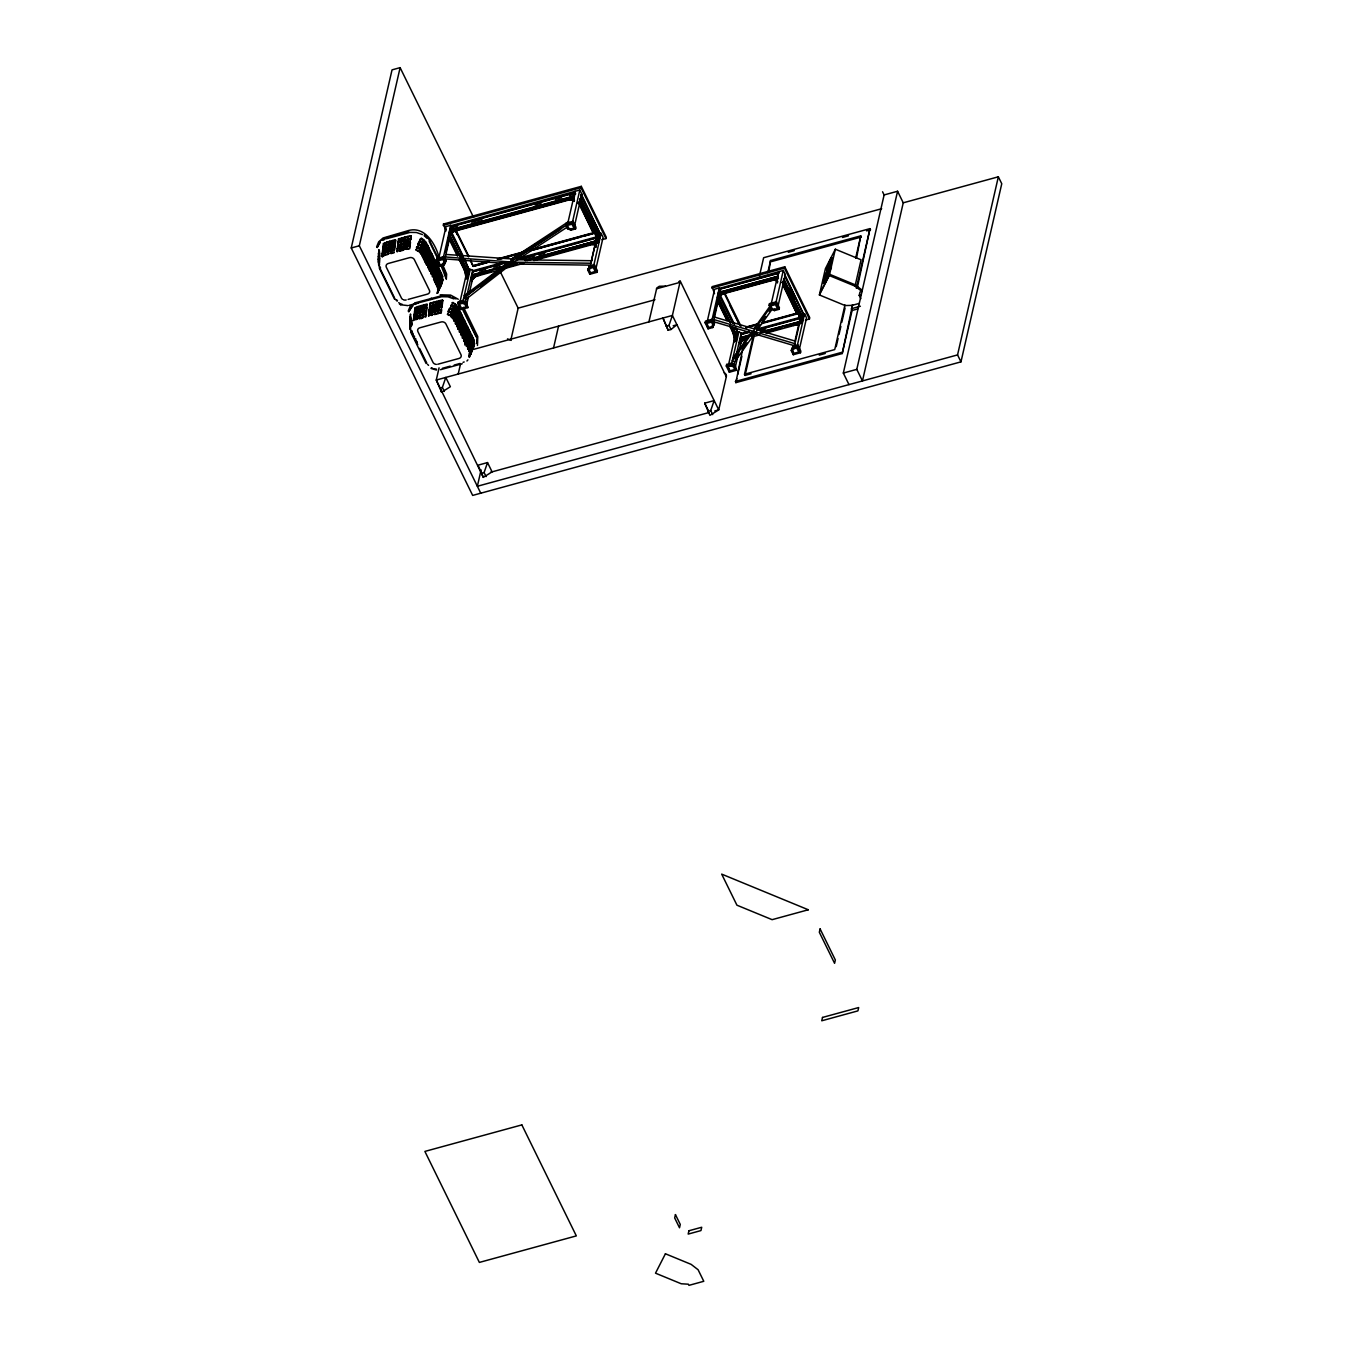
<?xml version="1.0" encoding="UTF-8"?>
<svg xmlns="http://www.w3.org/2000/svg" width="1353" height="1353" viewBox="0 0 1353 1353"><rect width="100%" height="100%" fill="white"/><g stroke="black" fill="none" stroke-linecap="round" stroke-linejoin="round"><path stroke-width="1.5" d="M378.502 258.034L378.739 265.408L378.552 261.704M378.485 259.827L378.603 256.157L378.925 260.199M378.519 257.222L378.654 253.299M378.552 254.635L378.586 252.977M410.044 324.145L410.483 319.122L410.399 327.122M410.077 321.54L410.534 313.981L410.23 320.864M410.128 318.953L410.145 317.295M379.33 254.415L379.466 250.914M410.737 324.449L410.889 319.037M378.569 255.429L378.62 259.286M410.06 322.352L410.297 329.726L410.128 326.022M410.145 319.748L410.179 323.604M378.823 262.803L378.62 258.964L378.485 260.131M379.009 257.577L378.637 252.825M379.297 255.243L379.246 256.596L379.618 255.007M410.568 321.896L410.213 317.143M410.822 320.898L410.855 319.545M378.958 263.564L379.229 266.744L394.518 297.88M379.06 260.96L379.381 265.239L379.161 258.355L379.5 259.167M410.534 327.883L410.788 331.062L417.806 344.744M410.534 327.578L410.635 325.278M411.701 332.923L411.802 330.622M413.037 335.629L413.122 333.328M414.373 338.351L414.458 336.034M415.692 341.057L415.794 338.757M417.028 343.763L417.113 341.463M411.16 324.314L410.872 319.24M411.413 322.471L411.65 325.65M465.973 277.111L465.686 279.006L467.529 278.498L467.343 272.951L466.328 269.89L464.468 270.397L465.973 277.111L468.02 276.418M596.927 241.291L596.639 243.202L598.483 242.694L598.28 237.13L597.265 234.069L595.421 234.576L596.927 241.291L598.973 240.597M734.578 339.738L734.29 341.632L736.15 341.125L735.947 335.578L734.933 332.517L733.072 333.024L734.578 339.738L736.624 339.045M800.384 321.726L800.113 323.638L801.957 323.13L801.754 317.583L800.739 314.522L798.896 315.029L800.384 321.726L802.43 321.033M378.451 262.414L379.128 257.374M379.212 257.933L379.314 256.292M379.398 253.434L379.314 264.427M379.144 262.228L379.449 260.841M410.044 324.449L410.247 320.543M410.01 326.733L411.092 322.234M410.889 320.61L410.889 323.57M410.703 325.041L410.805 323.468M438.423 289.83L439.099 284.79M438.71 288.493L439.607 282.067M440.909 284.215L437.679 293.111L439.471 287.766L439.099 289.914M440.097 284.705L439.59 287.107M441.078 283.183L442.363 279.208L440.3 287.31L441.924 281.914L440.79 284.502L441.23 282.862M445.814 278.211L445.357 272.951L442.076 266.034M472.163 347.484L471.842 346.199L469.998 354.148L471.165 346.385L470.489 351.425M470.979 352.947L471.03 352.084L469.237 357.429L470.81 353.928M472.18 350.292L473.922 343.527L472.332 348.837L473.499 346.216L473.381 347.636M595.963 245.4C585.748 242.931 596.774 240.327 596.047 247.447M382.189 256.833L382.527 253.958L384.928 252.605L384.556 255.446L382.307 256.715M410.551 238.906L410.196 241.747L407.405 242.288L407.777 239.447L410.906 239.126L411.261 236.285L408.471 236.826L408.099 239.65L410.06 239.21M414.069 318.547L416.487 316.923L416.115 319.765M441.721 306.438L441.366 309.279C437.087 311.613 438.304 305.017 442.059 306.657L442.414 303.816C439.471 302.565 437.628 308.535 441.129 306.742M470.895 279.885C471.182 277.314 476.527 272.359 477.778 275.877C474.328 275.369 471.723 282.98 470.895 279.885L472.028 274.862L506.699 265.391M777.806 307.097L785.281 274.473L783.286 270.431L719.542 288.358L717.428 297.559C718.274 300.654 720.878 293.043 724.329 293.55M739.499 342.512C739.787 339.924 745.131 334.986 746.382 338.504C742.949 337.996 740.345 345.607 739.499 342.512L740.649 337.489L752.488 334.242M385.064 255.26L385.436 252.436L388.108 251.658M388.277 254.347L388.632 251.523L391.338 250.779L390.966 253.603M397.19 251.895L397.562 249.07L400.251 248.343L399.896 251.168M403.634 250.136L404.006 247.311L406.695 246.584L406.34 249.409M419.312 318.801L419.667 315.976L416.995 316.754L417.265 319.359M423.049 317.769L423.421 314.945L426.11 314.217L425.755 317.042M428.766 316.213L429.121 313.389L431.827 312.661L431.455 315.486M431.979 315.334L432.351 312.509L435.04 311.782L434.668 314.606M438.423 313.575L438.795 310.75L441.602 310.243L441.23 313.067L440.165 313.169M826.971 269.721L832.163 257.983L831.757 260.351M831.435 260.436C830.945 257.222 825.431 272.579 828.932 266.896M464.857 345.032L465.753 340.246L464.265 341.768M848.991 384.607L843.325 373.056L884.118 194.933L897.58 191.247L856.787 369.369L862.453 380.92L903.246 202.815L998.345 176.803L1001.761 183.737L960.968 361.86L472.671 495.418L351.239 247.971L392.032 69.866L400.116 67.65L473.533 217.258M480.755 493.202L359.323 245.772L400.116 67.65M445.915 231.059L443.446 224.057L581.3 186.342L606.262 237.215L605.958 238.585L601.899 239.684M436.444 260.064L436.816 258.491L443.953 256.546L445.966 260.622L444.207 264.9L439.454 266.203L436.444 260.064L443.598 258.102L443.953 256.546M438.541 259.201L446.016 226.594L450.718 225.308L451.716 227.321M439.454 266.203L439.826 264.63M443.26 257.916L450.718 225.308M574.129 200.887L569.799 199.737L569.021 198.147L572.742 198.502L573.215 200.92L574.365 195.897L449.974 229.925L448.824 234.932C449.67 238.027 452.274 230.416 455.724 230.94M575.313 191.72L574.501 196.185L450.126 230.213L450.938 225.731L579.828 189.995L581.807 194.037L574.332 226.644M448.469 238.213L448.722 237.096M450.617 231.211L451.378 227.879L457.5 226.205M443.192 263.987L444.173 262.093L442.888 259.488L438.186 260.774L440.165 264.816L443.192 263.987L443.547 262.431M445.881 252.284L450.092 234.441M444.528 260.52L450.6 234.035M444.207 264.9L445.966 260.622M461.779 228.048L455.572 230.534L573.926 198.164M446.304 279.394L446.659 274.084L442.905 265.273M439.065 367.847L436.275 380.041L441.585 392.218L450.363 386.721L445.797 377.436L442.38 387.415L444.359 391.457M457.669 303.393L458.041 301.837L462.844 300.518L466.278 301.939L467.935 307.621L460.713 309.6L457.669 303.393L462.472 302.091L465.922 303.495L467.935 307.621M459.817 302.565L465.889 276.063M465.686 279.006L466.159 276.925M450.312 236.048L468.679 273.492L469.119 270.228L450.735 232.801M467.529 278.498L468.679 273.492M469.119 270.228L465.043 259.945M462.472 302.091L462.844 300.518M462.844 301.736L470.32 269.129L472.992 270.685L472.18 275.149L504.804 266.237M489.211 261.992L473.161 266.372L470.59 259.877M465.246 302.717L466.633 296.662M467.089 294.616L472.704 270.11M465.922 303.495L466.278 301.939M471.673 281.475L472.671 276.164M466.514 305.321L468.392 297.17M469.322 293.094L473.06 276.79M458.21 374.037L460.494 364.109M477.372 342.529L477.135 343.577L476.916 337.269M566.958 227.304L513.666 262.211L466.058 299.165L463.656 298.184L509.827 263.26L511.688 258.947L568.581 221.571M481.093 469.88L477.355 486.268L957.552 354.909L998.345 176.803M511.113 338.859L518.148 308.146L500.492 272.173M565.672 224.801L566.028 223.228L573.012 221.317L575.955 227.321L575.6 228.877L570.949 230.145L567.617 228.775L565.672 224.801L572.657 222.89L573.012 221.317M567.634 223.888L575.11 191.28M567.617 228.775L567.972 227.203M572.353 222.602L579.828 189.995M570.949 230.145L571.321 228.589M605.958 238.585L580.995 187.712L581.3 186.342M579.202 203.373L579.473 202.257L577.613 202.764M579.676 201.293L580.336 198.35L599.633 237.671L580.336 198.35M581.807 194.037L581.114 195.018L600.411 234.323L599.294 237.756M553.546 347.958L558.552 326.124M529.327 251.015L593.51 233.46L579.811 204.32M587.811 270.16L589.553 265.864L594.356 264.562L597.383 270.735L597.028 272.308L589.823 274.27L587.811 270.16L589.553 265.864M591.007 262.634L597.096 236.082L590.432 265.137L512.381 264.021L444.376 258.863L445.34 256.969L513.666 262.211L591.413 263.243M595.269 245.857L595.76 243.777M525.049 260.368L596.419 240.851L526.977 260.622M597.383 270.735L590.551 272.866L589.265 270.262L590.601 266.795M596.639 243.202L597.113 241.105M589.823 274.27L590.179 272.714M598.483 242.694L599.633 237.671M600.411 234.323L581.3 194.172M593.629 265.966L601.104 233.359L598.736 234.001M597.028 272.308L593.984 266.118L594.356 264.562M596.081 267.979L603.083 237.401L601.104 233.359M648.899 321.896L656.797 287.969L659.317 286.278L665.524 286.126M714.519 293.686L712.05 286.667L784.774 266.795L809.737 317.667L809.432 319.02L805.39 320.12M705.065 322.69L705.42 321.118L712.557 319.156L714.57 323.249L712.828 327.527L708.076 328.83L705.065 322.69L712.202 320.729L712.557 319.156M707.145 321.828L714.621 289.221L719.322 287.918L720.608 290.523L713.132 323.147M708.076 328.83L706.165 322.657M711.864 320.543L719.322 287.918M717.817 297.643L718.003 296.797L730.857 323.012M714.012 316.94L718.697 296.527M718.223 299.148L719.17 294.971M712.828 327.527L713.183 325.955M726.29 366.02L726.646 364.447L731.449 363.145L734.882 364.549L736.556 370.248L729.335 372.227L726.29 366.02L731.094 364.701L734.527 366.122L736.556 370.248M728.421 365.192L735.423 334.614M678.732 281.83L680.085 280.731L726.307 376.777L718.731 409.874L709.919 415.371L704.693 403.16L714.13 400.589L710.714 410.551L712.693 414.61M734.29 341.632L735.44 336.609M734.967 327.24L737.723 332.855L736.962 336.204L732.7 326.749M736.15 341.125L737.3 336.119M737.723 332.855L736.421 328.187M729.335 372.227L729.69 370.654M731.094 364.701L731.449 363.145M731.449 364.363L738.924 331.739L741.596 333.312L740.784 337.776L750.661 335.07M733.85 365.344L734.662 361.792L772.106 309.262M741.326 332.737L735.237 359.289L738.755 354.351M734.527 366.122L734.882 364.549M740.277 344.102L741.241 339.924M735.119 367.948L741.664 339.417M859.307 303.393L852.001 305.389L852.086 310.48L842.226 353.539L735.846 382.645L742.712 349.023M743.643 344.964L745.503 336.846M759.439 275.978L763.633 257.713L869.996 228.623L857.379 287.36M735.846 382.645L736.776 378.586M737.706 374.527L741.884 356.262M751.084 373.766L745.08 375.407L744.505 374.257L753.35 335.662M767.76 272.714L770.55 260.52L860.779 235.845L856.686 257.307M745.08 375.407L753.909 336.829M768.792 271.835L770.55 260.52M769.13 305.237L769.485 303.664L776.47 301.753L779.429 307.757L779.057 309.33L774.423 310.598L771.092 309.211L769.13 305.237L776.115 303.326L776.47 301.753M771.109 304.34L778.584 271.716M777.468 282.946L776.69 281.356L778.787 272.156M771.092 309.211L771.447 307.655M783.286 270.431L775.827 303.038L779.057 309.33M774.423 310.598L774.779 309.025M809.432 319.02L784.452 268.148L784.774 266.795M782.66 283.809L783.624 279.631L802.921 318.953L801.061 319.46M783.81 278.803L803.107 318.107L803.868 314.759L784.588 275.454L785.281 274.473M783.286 284.773L796.985 313.896L783.099 285.601M791.268 350.596L793.027 346.3L797.813 344.998L800.858 351.171L800.502 352.744L793.298 354.723L791.268 350.596L793.027 346.3M793.095 349.142L794.887 343.679L713.944 319.596L712.98 321.49L793.907 345.59M794.955 341.041L800.097 318.564M794.076 347.231L800.13 320.746M800.113 323.638L800.587 321.54M793.298 354.723L791.64 349.04M801.585 318.53L802.363 315.181M801.957 323.13L803.107 318.107M803.868 314.759L784.774 274.625M797.103 346.402L804.561 313.795L802.211 314.437M800.502 352.744L797.458 346.571L797.813 344.998M799.082 350.444L806.557 317.837L804.561 313.795M852.001 305.389L845.118 305.541L819.394 294.954L825.431 268.604L835.342 249.206L861.066 259.793L855.028 286.126L861.996 291.521L859.967 292.062L859.206 295.411L860.812 298.692M819.394 294.954L829.321 275.555L835.342 249.206M844.965 304.899L834.733 349.581L744.505 374.257M855.654 258.186L860.779 235.845M836.222 346.672L838.082 338.554M839.012 334.495L840.873 326.361M841.803 322.302L845.067 308.078M842.226 353.539L852.576 304.713M856.348 288.274L869.996 228.623M376.608 246.855L378.705 241.798L383.051 237.993L408.572 230.517C425.299 225.985 435.683 244.589 439.285 257.882M377.233 247.565L380.396 241.358M378.654 253.637L378.975 249.662L378.671 256.546M378.586 256.495L378.925 254.804M378.536 259.353L378.84 257.73M379.229 259.488L379.533 257.933M408.183 311.156L410.263 306.116M408.792 311.883L411.955 305.677M410.213 317.955L410.534 316.568L410.162 320.813M410.872 320.949L411.498 318.581M438.423 289.711L438.846 288.189M440.757 285.652L439.015 290.151M468.95 356.329L470.32 352.27M470.421 352.507L469.119 356.059M471.165 351.425L471.52 349.362L470.455 351.932M470.675 354.232L472.789 347.18M469.711 354.706L472.721 346.453M472.315 349.97L471.859 351.628L473.854 345.37M477.457 345.472L477.778 336.576L463.589 307.419M776.69 281.356C776.791 275.149 768.216 279.631 777.366 280.883M831.418 260.216C818.683 291.335 835.917 241.172 830.438 263.497M829.643 267.539L829.981 266.507M782.897 282.845C788.461 281.678 780.799 286.329 784.469 282.354M486.082 476.594L484.103 472.552L487.52 462.574L478.083 465.161L483.309 477.355L492.086 471.859L487.52 462.574M668.179 330.25L662.953 318.04L668.179 330.25L670.97 329.489L668.974 325.43L672.39 315.452L679.967 282.371L656.476 288.798M468.544 256.935L454.946 229.35L449.94 232.547L449.839 235.54M717.665 296.578L723.551 291.96L739.922 325.227M831.3 261.738L829.389 266.44M421.206 254.296L422.204 251.743L423.388 253.992L422.373 256.546L421.696 255.159M426.584 265.137L427.599 262.567L428.715 264.833L427.7 267.404M427.92 267.843L428.935 265.289L430.034 267.556L429.036 270.11M429.577 271.226L430.592 268.655L431.708 270.938L430.694 273.492M430.914 273.932L431.911 271.378L433.028 273.644M432.233 276.638L433.248 274.084L434.364 276.35M439.573 281.272L440.588 278.701L439.539 276.418L438.423 284.164L437.374 281.881L438.389 279.327L439.133 280.832M453.948 320.864L454.946 318.31L453.779 316.061L453.255 319.477M454.151 321.321L455.166 318.75L456.282 321.016L455.268 323.587M455.487 324.027L456.502 321.473L457.618 323.739L456.604 326.293M456.824 326.733L457.838 324.179L458.938 326.445L457.94 328.999M458.143 329.456L459.157 326.885L460.274 329.151L459.259 331.722M459.479 332.161L460.494 329.608L461.61 331.874L460.595 334.428M461.136 335.544L462.151 332.973L463.267 335.24L462.252 337.81M462.472 338.25L463.487 335.696L464.603 337.962L463.589 340.516M463.808 340.956L464.806 338.402L465.922 340.668L464.908 343.222M465.128 343.679L466.142 341.108L467.259 343.374L466.244 345.945M466.464 346.385L467.478 343.831L468.595 346.097L467.58 348.651M467.8 349.091L468.798 346.537L469.863 348.82L468.848 351.374M471.148 345.573L472.146 343.019L471.098 340.736L469.998 348.482L468.933 346.199L469.948 343.645L470.692 345.133M437.425 287.529L438.44 284.976L438.795 287.242M441.45 278.972L438.152 290.388M439.218 287.952L439.539 285.635M440.841 283.995L441.941 280.071M442.025 281.086L442.634 276.097L441.805 280.392M471.199 351.222L473.009 343.29L473.364 344.711M472.4 348.313L474.193 340.381L473.584 345.404M418.466 251.472L419.531 248.901L416.403 247.396M438.778 287.445L437.729 290.016L437.645 288.443M437.679 290.54L438.744 287.952M438.896 287.614L441.163 282.134M470.354 351.763L469.288 354.334L470.015 349.277L470.37 351.56M377.386 246.922L380.159 242.407M378.908 255.142L378.975 252.25M378.84 258.068L379.043 254.821M408.944 311.241L413.105 305.507M411.177 319.663L411.092 322.589M410.399 322.386L410.754 323.959M411.008 325.16L411.549 321.456M437.391 292.011L436.782 293.347M438.558 289.407L437.543 291.741M471.994 351.323L470.573 354.469M439.624 287.428L440.689 284.84M473.229 348.584L474.683 343.324M829.947 264.698L827.596 269.754M830.894 264.139L831.418 262.972M449.399 308.518L448.232 311.122L451.817 313.017L450.735 315.587L447.758 313.828L448.942 311.224M471.03 351.763L472.197 349.159M819.681 293.702L829.609 274.287L855.316 284.874L862.284 290.269M448.519 238.077C453.864 236.995 446.794 241.95 450.448 238.094M732.852 358.291L751.422 332.229M770.263 305.795L753.875 328.796L714.519 317.076M770.855 306.674L732.277 360.811L734.662 361.792M742.256 349.429L746.941 342.85M751.625 336.288L753.959 333.007M759.912 324.669L756.428 329.557L795.463 341.176M762.229 321.405L765.713 316.517M769.197 311.63L771.514 308.366M467.918 359.864L466.937 361.014M579.693 201.901C583.786 201.682 580.894 206.13 578.763 202.189M463.656 298.184L508.796 262.042M670.97 329.489L676.957 324.754L673.168 325.785M479.858 286.616L509.641 264.021M464.231 295.681L508.745 261.992M381.783 240.141L385.131 238.246M413.341 304.459L414.931 303.41M511.113 261.45L569.731 222.941L511.688 258.947L445.915 254.449M515.967 258.575L560.666 229.3M383.136 240.141L384.895 239.295M414.694 304.459L417.976 303.089M430.525 298.59L431.556 298.235M430.677 299.436L431.742 299.064M463.047 362.333L464.197 361.944M386.654 237.722L408.707 231.684M351.239 247.971L359.323 245.772M386.417 238.771L410.094 232.395L416.403 232.496L422.424 234.593M443.141 225.41L580.995 187.712M450.735 226.577L575.126 192.549M450.887 226.864L575.279 192.836M471.774 222.298L481.972 219.507M534.993 205.013L541.099 203.339M555.373 199.432L561.495 197.758M569.647 195.525L575.769 193.851M449.788 230.754L574.179 196.726M465.804 226.949L477.119 223.972M481.194 222.856L487.317 221.182M495.469 218.949L501.591 217.275M505.667 216.159L515.95 213.233M530.139 209.461L536.262 207.787M540.016 206.654L546.46 204.996M554.612 202.781L560.734 201.107M454.828 230.399L462.997 228.167M467.073 227.05L522.123 211.981M526.199 210.865L566.992 199.72M450.566 232.344L571.592 199.246M407.879 245.891L407.642 243.236L410.433 242.711L410.077 245.536C406.272 244.132 405.139 250.406 409.401 248.191L409.756 245.35L408.843 245.434M394.552 249.899L391.863 250.643L391.491 253.468L394.18 252.723M385.706 255.041L387.736 254.482M447.826 238.01L449.67 237.502M448.198 238.229L450.059 237.739M577.562 202.899L580.995 201.918M579.541 202.798L581.57 202.087M449.01 239.109L450.853 238.602M579.963 203.288L581.807 202.781M449.416 239.735L451.259 239.227M580.369 203.931L582.213 203.424M450.194 241.308L452.037 240.8M581.13 205.487L582.991 204.98M473.364 265.543L489.414 261.146M497.43 258.947L523.51 251.827M531.526 249.628L593.713 232.615M472.992 265.966L487.232 262.076M497.397 259.286L523.831 252.064M534.012 249.273L590.957 233.697M523.307 252.656L499.24 259.252L511.519 255.92M463.808 269.044L465.652 268.537M474.903 265.932L487.114 262.6M515.578 254.804L523.712 252.588M533.894 249.798L580.674 237.012M584.733 235.896L592.868 233.663M594.762 233.223L596.605 232.733M464.569 270.634L466.43 270.126M595.523 234.813L597.383 234.306M464.925 271.547L466.768 271.04M595.861 235.726L597.722 235.219M467.073 271.429L465.229 271.936L459.259 259.793M596.183 236.115L598.026 235.608M465.229 272.494L467.073 271.987M596.183 236.674L598.026 236.166M472.992 270.685L505.616 261.755M519.89 257.865L597.383 236.657M465.483 273.458L467.343 272.951M596.436 237.638L598.28 237.13M472.806 271.53L507.46 262.042M517.658 259.252L597.18 237.502M472.941 271.818L507.612 262.33M517.81 259.539L597.333 237.79M465.703 274.422L467.546 273.932M596.639 238.618L598.5 238.111M466.65 274.828L468.493 274.321L461.119 259.286M479.554 271.141L485.676 269.484M493.828 267.251L499.95 265.577M524.423 258.88L534.621 256.089M538.697 254.973L544.802 253.299M465.855 275.369L467.698 274.879M596.791 239.566L598.652 239.058M465.939 276.283L467.783 275.775M596.893 240.462L598.736 239.955M525.201 260.655L596.419 240.851M504.787 266.693L471.842 275.708L473.364 278.481M508.829 265.594L516.897 263.378M465.906 278.041L467.783 277.348M478.793 274.49L484.915 272.816M548.117 255.531L554.24 253.857M568.514 249.95L574.636 248.275M582.788 246.043L588.91 244.369M596.859 242.221L598.736 241.527M474.852 275.894L491.173 271.429M505.447 267.539L515.645 264.748M538.071 258.609L591.092 244.115M501.54 269.382L475.985 276.367L475.207 274.777M505.582 268.283L523.729 263.311M533.809 260.554L593.646 244.183M408.116 299.419L427.463 294.125A3.67 2.994 12.9 0 0 429.408 290.32L414.339 259.607A3.67 2.994 12.9 0 0 409.57 257.645L388.277 263.48A3.67 2.994 12.9 0 0 386.332 267.268L401.401 297.981A3.67 2.994 12.9 0 0 402.551 299.301M414.745 302.903L441.89 295.664L450.295 296.256M408.927 305.372L441.653 296.713L447.978 296.814L453.982 298.912M427.362 304.611L424.673 305.355L424.301 308.18L426.99 307.435M589.198 267.437L593.984 266.118M590.246 268.368L593.274 267.539L595.252 271.581M518.148 308.146L881.666 208.717M788.275 252.284L794.296 250.643M842.479 237.468L848.5 235.811M866.563 230.873L870.571 229.773M771.125 261.687L861.337 237.012M473.364 349.429L653.888 300.045A3.399 1.082 74.7 0 1 654.937 299.706M711.746 288.037L784.452 268.148M437.729 364.261L459.039 358.444A3.67 2.994 12.9 0 0 460.967 354.638L445.898 323.925A3.67 2.994 12.9 0 0 441.129 321.963L419.836 327.781A3.67 2.994 12.9 0 0 417.891 331.586L432.96 362.3A3.67 2.994 12.9 0 0 436.342 364.397M778.601 272.985L719.356 289.204L778.736 273.272M442.363 368.304L450.245 366.139M454.202 365.056L460.121 363.45M718.392 293.381L777.637 277.179L778.415 278.769M440.486 369.69L462.236 363.754M784.588 275.454L803.53 314.86M721.2 293.297L727.119 291.673M731.077 290.607L736.996 288.984M750.83 285.195L756.75 283.572M760.69 282.506L766.627 280.883M721.335 293.584L743.068 287.648M747.008 286.565L772.681 279.547M726.155 292.62L775.455 279.141M775.049 279.682L722.536 294.041L721.758 292.451M781.882 282.557L784.097 282.117M717.208 301.229C720.912 299.114 719.678 304.51 717.614 301.736L719.458 301.229M783.015 283.234L785.044 282.523M783.421 283.741L785.281 283.234M718.02 302.362L719.881 301.854M783.827 284.367L785.687 283.859M718.798 303.918L720.642 303.41M784.605 285.923L786.465 285.415M439.607 388.176L442.38 387.415M666.2 326.191L668.974 325.43M770.753 305.896L775.455 304.611L777.451 308.653L774.423 309.482L772.022 308.501L769.485 303.664M859.206 295.411L861.218 294.869M745.909 327.088L757.748 323.841M761.688 322.775L797.171 313.067M747.702 326.919L757.849 324.145M763.955 322.488L798.49 313.033M732.413 331.671L734.273 331.164M745.723 327.916L757.731 324.669M761.502 323.604L800.08 313.169M733.191 333.261L735.034 332.753M736.404 332.432L738.924 331.739M798.997 315.266L800.841 314.759M733.529 334.157L735.372 333.65M799.335 316.162L801.196 315.655M733.833 334.563L735.677 334.056M801.5 316.061L799.64 316.568L783.184 283.031M733.833 335.104L735.677 334.614M799.64 317.109L801.5 316.602M741.596 333.312L749.494 331.147M757.409 328.982L800.858 317.109M734.087 336.085L735.947 335.578M741.41 334.14L749.308 331.992M757.206 329.828L801.754 317.583M741.545 334.428L749.444 332.28M757.359 330.115L800.807 318.226M734.307 337.049L736.15 336.542M800.113 319.054L801.974 318.547M759.828 330.589L765.747 328.965M734.459 337.996L736.303 337.489M800.266 320.001L802.126 319.494M734.544 338.893L736.404 338.402M800.367 320.898L802.211 320.39M760.386 332.094L800.029 321.574L760.538 332.381M740.446 338.335L757.139 333.768M763.109 332.128L799.708 322.115M734.51 340.652L736.404 339.975M768.927 331.231L774.863 329.608M788.681 325.819L794.6 324.213M800.333 322.657L802.211 321.963M851.24 308.738L860.373 306.235M769.079 331.519L780.918 328.272M784.875 327.189L798.693 323.418M751.947 336.982L759.912 334.8M765.883 333.176L797.12 324.635M852.086 310.48L857.65 308.958M792.672 347.873L797.458 346.571M819.258 355.129L825.279 353.471M735.288 381.478L841.651 352.389M843.325 373.056L856.787 369.369M481.313 473.313L484.103 472.552M707.923 411.312L710.714 410.551M490.581 472.265L708.938 412.547M714.807 410.94L718.731 409.874L672.39 315.452L436.275 380.041L483.309 477.355M717.614 300.112L719.052 300.721M794.803 323.468C796.596 327.815 801.534 322.724 794.803 323.468L795.581 325.058M440.148 294.819L450.617 295.089L458.261 299.25M410.855 239.498C407.202 238.602 406.441 244.555 410.483 242.339M407.794 305.609L400.708 304.729M442.008 307.03C438.355 306.116 437.594 312.069 441.636 309.854M516.339 259.725L591.988 260.723M436.545 369.2L433.873 368.709M436.461 370.046L430.964 368.439M511.688 258.947L514.241 259.691M401.046 303.951L402.315 304.391M829.321 275.555L855.028 286.126M507.51 338.876L511.248 340.415M399.473 304.154L400.742 304.763M417.823 244.2L420.732 245.975L419.667 248.563L416.673 246.804M415.726 249.933L418.263 251.303M452.308 296.95L455.995 298.962M452.02 302.632L454.709 304.476L453.644 307.046L450.87 305.237M450.718 305.575L453.509 307.385L452.443 309.955L449.551 308.18M448.08 311.461C452.629 311.697 450.634 318.141 447.302 314.251M431.387 367.695L432.605 368.27M450.312 308.958L452.291 310.294L451.226 312.864L449.517 311.731M398.712 302.683L399.828 303.376M424.436 234.644L428.63 238.889L438.457 258.66M424.182 235.693L427.21 238.382M419.362 252.182L420.005 249.273L421.916 251.32L420.884 253.89L420.326 253.163M396.987 301.042L395.228 299.064M798.27 323.891L798.98 325.177M396.497 299.689L397.461 300.67M427.514 364.312L428.546 365.344M421.798 317.904L421.29 318.665M897.58 191.247L903.246 202.815M882.562 191.771L884.118 194.933M957.552 354.909L960.968 361.86M789.492 288.967L794.093 298.337M784.402 280.764L802.769 318.209M797.002 309.161L800.672 316.653M784.723 284.925L800.333 316.737M776.825 279.733L777.603 281.323M776.216 278.955L777.687 281.965M775.726 278.684L776.504 280.274M797.78 323.621L798.558 325.21M775.1 278.498L775.878 280.088M797.171 323.452L797.949 325.041M774.271 278.092L775.168 280.003M796.342 323.046L797.238 324.957M773.595 278.414L774.373 280.003M795.649 323.367L796.443 324.957M772.732 278.532L773.51 280.122M770.906 279.006L771.684 280.595M792.959 323.959L793.754 325.549M725.123 291.538L725.901 293.127M747.177 336.491L747.972 338.081L744.607 338.994L743.812 337.404M724.379 292.316L741.038 326.276M723.297 292.045L724.075 293.635M729.588 304.882L738.738 323.519M745.351 336.998L746.129 338.588M722.367 292.434L723.145 294.024M744.421 337.387L745.215 338.977M721.47 292.891L722.248 294.48M743.524 337.827L744.302 339.417M720.625 293.398L721.403 294.988M742.679 338.351L743.457 339.941M719.83 293.956L720.625 295.546M741.901 338.91L742.679 340.499M720.794 296.358L734.578 324.449M719.136 294.565L733.461 323.401M736.218 329.016L738.061 332.77M741.207 339.502L741.985 341.091M719.356 295.411L733.123 323.502M718.544 295.174L719.322 296.764M740.598 340.127L741.393 341.717M717.919 295.461L718.849 297.389M739.973 340.415L740.903 342.343M717.716 296.408L718.443 298.167M739.787 341.362L740.497 343.121M717.665 296.899L730.535 323.096M732.362 326.851L737.097 336.948M719.238 302.835L727.508 319.68M730.265 325.295L735.778 336.525M718.9 302.92L727.474 320.069M729.927 325.38L735.795 337.032M718.139 302.565L726.967 320.576M729.69 326.124L735.254 337.455M712.202 320.729L714.215 324.805M726.646 364.447L728.929 369.098M704.693 403.16L708.346 410.602M580.775 195.103L600.072 234.424M580.149 199.195L599.447 238.5M589.857 221.232L596.284 234.34M580.336 202.612L597.789 238.179M579.727 202.595L597.586 239.007M578.695 203.271L593.51 233.46M573.689 198.823L574.467 200.413M572.742 198.502L574.23 201.377L573.435 199.94M594.813 243.455L596.284 246.314M595.489 244.876L596.284 246.466M572.251 198.231L573.029 199.821M594.305 243.185L595.083 244.775M571.642 198.062L572.42 199.652M593.696 242.999L594.474 244.589M570.797 197.656L571.71 199.567M592.868 242.593L593.764 244.504M570.12 197.978L570.915 199.567M592.191 242.931L592.969 244.521M569.275 198.079L570.053 199.669M591.329 243.033L592.107 244.622M567.431 198.57L568.226 200.159M589.502 243.523L590.28 245.113M572.657 222.89L575.6 228.877M588.166 268.587L589.502 271.344M456.519 228.911L457.297 230.5M478.573 273.864L479.351 275.454M455.775 229.689L468.73 256.106M470.387 260.723L473.161 266.372M454.676 229.435L457.314 234.796M476.746 274.371L477.524 275.961M453.762 229.807L454.54 231.397M475.816 274.76L476.594 276.35M453.154 229.841L453.931 231.431M452.866 230.264L453.644 231.853M474.92 275.217L475.698 276.807M452.003 230.771L452.798 232.361M474.074 275.724L474.852 277.314M451.226 231.346L463.216 256.207M473.296 276.283L474.074 277.872M451.073 232.699L469.457 270.143M450.532 231.938L451.31 233.528M449.94 232.547L450.718 234.137M471.994 277.5L472.772 279.09M449.467 233.173L450.245 234.762M471.368 277.788L472.298 279.716M449.111 233.798L449.889 235.388M471.165 278.735L471.943 280.325M449.974 236.132L460.088 256.732M461.914 260.469L468.358 273.577M471.115 278.904L471.893 280.494M450.617 237.908L459.31 255.599M443.446 224.057L446.219 229.706M450.634 240.208L457.94 255.565M459.783 259.319L466.261 272.511M450.295 240.293L457.652 255.277M459.479 259.015L465.922 272.122M448.773 238.416L457.449 256.106M443.598 258.102L445.594 262.178M463.673 310.057L476.357 335.882M429.155 241.257L438.22 259.708M440.926 265.239L445.695 277.517M462.54 309.262L476.121 336.931M436.816 258.491L439.065 263.091M465.669 341.531L469.373 349.074M411.769 324.94L410.72 322.657L410.974 325.802M379.872 266.592L380.565 267.995M411.43 330.91L412.124 332.314M419.599 348.397L426.77 363.027M379.297 268.097L394.569 299.216M410.855 332.415L426.127 363.534M411.87 320.695L411.532 319.866L411.752 323.316M379.584 256.546L379.263 255.734L379.517 258.863M379.398 261.805L379.229 257.611M470.945 350.275L470.675 349.108L469.998 354.012M440.588 283.183L440.283 281.881L439.387 285.957M411.041 318.107L411.261 321.71L410.974 320.526M411.143 324.635L410.822 320.052L411.786 324.635L410.788 321.929M379.33 258.947L379.584 260.317M379.5 262.617L379.144 260.402M440.926 389.309L441.585 392.218M477.102 340.06L477.254 341.835M440.013 282.878L440.131 284.198L440.757 279.158L439.996 284.536M410.72 324.72L410.822 325.988M410.01 324.669L410.111 326.344M379.483 253.789L379.381 252.622L379.415 256.529M378.451 260.351L378.552 262.025M406.171 299.943A3.67 2.994 12.9 0 1 403.38 299.757M825.702 281.864A8.287 0.964 -67.6 0 1 825.871 280.866M826.26 279.428A8.287 0.964 -67.6 0 1 828.357 273.763M829.22 271.818A8.287 0.964 -67.6 0 1 831.452 267.691M825.634 275.217A9.572 1.116 -67.6 0 1 831.013 265.306A9.572 1.116 -67.6 0 1 827.004 277.534A9.572 1.116 -67.6 0 1 823.706 281.103M824.146 279.462A9.572 1.116 -67.6 0 1 824.806 277.45M724.21 372.887A11.889 5.784 -26.1 0 1 726.307 376.777M442.059 281.576L441.67 284.265L443.141 279.141L442.059 281.576M382.239 253.383L381.901 256.241L384.269 254.888L384.641 252.047L382.239 253.383M382.628 250.136L382.29 252.994C385.419 252.977 386.349 246.297 382.628 250.136M383.034 246.889L382.679 249.747C385.859 249.713 386.67 243.219 383.034 246.889M383.423 243.658L383.085 246.517C386.248 246.483 387.076 240.039 383.423 243.658M413.798 317.684L413.46 320.56L415.828 319.207L416.217 316.365L413.798 317.684M414.204 314.454L413.849 317.312C417.012 317.278 417.84 310.7 414.204 314.454M414.593 311.207L414.255 314.065C417.417 314.031 418.229 307.537 414.593 311.207M414.999 307.977L414.644 310.835C417.823 310.801 418.635 304.357 414.999 307.977M382.933 250.745L382.578 253.586L384.962 252.233L385.334 249.409L382.933 250.745M383.339 247.514L382.984 250.356C386.129 250.322 386.975 243.76 383.339 247.514M383.745 244.284L383.389 247.142C386.535 247.092 387.381 240.597 383.745 244.284M410.162 242.119L409.79 244.978C405.748 247.21 406.509 241.223 410.162 242.119M410.957 235.676L410.602 238.517L407.811 239.075L408.183 236.234L410.957 235.676M414.492 315.063L414.136 317.904L416.521 316.551L416.893 313.727L414.492 315.063M414.897 311.833L414.542 314.674C417.705 314.64 418.534 308.078 414.897 311.833M415.303 308.602L414.948 311.444C418.111 311.41 418.94 304.915 415.303 308.602M441.315 309.668L440.96 312.509C436.918 314.725 437.662 308.755 441.315 309.668M442.127 303.224L441.771 306.066L438.981 306.59L439.336 303.765L442.127 303.224M442.532 299.994L442.16 302.835L439.387 303.376L439.742 300.552L442.532 299.994M385.165 251.878L384.793 254.719L387.482 253.941L387.837 251.1L385.165 251.878M385.571 248.664L385.199 251.506L387.888 250.728L388.243 247.887L385.571 248.664M385.977 245.451L385.622 248.275L388.294 247.514L388.649 244.673L385.977 245.451M386.383 242.221L386.028 245.062L388.7 244.301L389.055 241.46L386.383 242.221M388.362 250.965L388.007 253.789L390.696 253.062L391.051 250.22L388.362 250.965M388.768 247.751L388.412 250.576L391.102 249.848L391.457 247.007L388.768 247.751M389.174 244.538L388.818 247.362L391.507 246.635L391.88 243.794L389.174 244.538M389.579 241.308L389.224 244.149L391.913 243.422L392.285 240.58L389.579 241.308M391.592 250.085L391.22 252.91L393.909 252.182L394.281 249.341L391.592 250.085M391.998 246.872L391.626 249.696L394.332 248.969L394.687 246.128L391.998 246.872M392.404 243.641L392.032 246.483L394.738 245.756L395.093 242.914L392.404 243.641M392.81 240.428L392.455 243.269L395.144 242.542L395.499 239.701L392.81 240.428M397.292 248.512L396.936 251.354L399.625 250.626L399.981 247.785L397.292 248.512M397.697 245.299L397.342 248.14L400.031 247.396L400.387 244.572L397.697 245.299M398.103 242.086L397.748 244.927L400.437 244.183L400.792 241.358L398.103 242.086M398.509 238.872L398.154 241.713L400.843 240.969L401.198 238.128L398.509 238.872M400.505 247.633L400.15 250.474L402.839 249.73L403.211 246.906L400.505 247.633M400.911 244.419L400.556 247.261L403.245 246.517L403.617 243.692L400.911 244.419M401.334 241.206L400.962 244.047L403.668 243.303L404.023 240.462L401.334 241.206M401.74 237.993L401.367 240.834L404.073 240.09L404.429 237.249L401.74 237.993M403.735 246.753L403.38 249.595L406.069 248.851L406.424 246.026L403.735 246.753M404.141 243.54L403.786 246.381L406.475 245.637L406.83 242.796L404.141 243.54M404.547 240.327L404.192 243.168L406.881 242.424L407.236 239.582L404.547 240.327M404.953 237.113L404.598 239.955L407.287 239.21L407.642 236.369L404.953 237.113M416.724 316.196L416.369 319.037L419.041 318.259L419.396 315.418L416.724 316.196M417.13 312.983L416.775 315.807L419.447 315.046L419.802 312.205L417.13 312.983M417.536 309.752L417.181 312.594L419.853 311.833L420.208 308.991L417.536 309.752M417.942 306.539L417.587 309.38L420.259 308.619L420.614 305.778L417.942 306.539M419.92 315.283L419.565 318.107L422.254 317.38L422.626 314.539L419.92 315.283M420.326 312.053L419.971 314.894L422.66 314.167L423.032 311.325L420.326 312.053M420.749 308.839L420.377 311.68L423.083 310.953L423.438 308.112L420.749 308.839M421.155 305.626L420.783 308.467L423.489 307.723L423.844 304.899L421.155 305.626M423.151 314.386L422.796 317.228L425.485 316.501L425.84 313.659L423.151 314.386M423.557 311.173L423.201 314.014L425.891 313.287L426.246 310.446L423.557 311.173M423.963 307.96L423.607 310.801L426.296 310.057L426.652 307.232L423.963 307.96M424.368 304.746L424.013 307.588L426.702 306.843L427.058 304.019L424.368 304.746M428.85 312.831L428.495 315.672L431.184 314.928L431.539 312.103L428.85 312.831M429.256 309.617L428.901 312.458L431.59 311.714L431.962 308.89L429.256 309.617M429.662 306.404L429.307 309.245L431.996 308.501L432.368 305.66L429.662 306.404M430.085 303.19L429.713 306.032L432.402 305.288L432.774 302.446L430.085 303.19M432.081 311.951L431.708 314.792L434.414 314.048L434.77 311.224L432.081 311.951M432.486 308.738L432.131 311.579L434.82 310.835L435.176 307.994L432.486 308.738M432.892 305.524L432.537 308.366L435.226 307.621L435.581 304.78L432.892 305.524M433.298 302.311L432.943 305.152L435.632 304.408L435.987 301.567L433.298 302.311M435.294 311.072L434.939 313.913L437.628 313.169L437.983 310.327L435.294 311.072M435.7 307.858L435.345 310.7L438.034 309.955L438.389 307.114L435.7 307.858M436.106 304.645L435.751 307.486L438.44 306.742L438.812 303.901L436.106 304.645M436.512 301.431L436.156 304.256L438.846 303.529L439.218 300.687L436.512 301.431M410.027 245.925L409.671 248.749C405.612 250.948 406.374 244.994 410.027 245.925M442.82 300.603L442.465 303.444L439.674 303.968L440.029 301.144L442.82 300.603M385.842 249.24L385.487 252.064L388.159 251.286L388.531 248.462L385.842 249.24M386.265 246.026L385.893 248.851L388.565 248.089L388.937 245.265L386.265 246.026M386.67 242.83L386.315 245.654L388.987 244.893L389.36 242.069L386.67 242.83M389.055 248.309L388.683 251.134L391.372 250.406L391.744 247.582L389.055 248.309M389.461 245.113L389.106 247.937L391.795 247.21L392.167 244.386L389.461 245.113M389.884 241.916L389.512 244.741L392.201 243.997L392.573 241.172L389.884 241.916M392.269 247.43L391.913 250.254L394.602 249.527L394.958 246.703L392.269 247.43M392.691 244.233L392.319 247.058L395.008 246.331L395.38 243.506L392.691 244.233M393.097 241.037L392.742 243.861L395.431 243.117L395.803 240.293L393.097 241.037M397.985 245.874L397.613 248.698L400.302 247.971L400.674 245.147L397.985 245.874M398.391 242.677L398.036 245.502L400.725 244.758L401.08 241.933L398.391 242.677M398.814 239.481L398.442 242.305L401.131 241.561L401.503 238.737L398.814 239.481M400.792 248.191L400.42 251.015L403.109 250.288L403.482 247.464L400.792 248.191M401.198 244.994L400.826 247.819L403.532 247.075L403.887 244.25L401.198 244.994M401.621 241.798L401.249 244.622L403.938 243.878L404.31 241.054L401.621 241.798M402.027 238.602L401.672 241.426L404.361 240.682L404.716 237.857L402.027 238.602M404.429 244.115L404.057 246.939L406.746 246.195L407.118 243.371L404.429 244.115M404.835 240.919L404.462 243.743L407.168 242.999L407.524 240.174L404.835 240.919M405.257 237.705L404.885 240.53L407.574 239.802L407.946 236.978L405.257 237.705M417.417 313.541L417.045 316.382L419.718 315.604L420.09 312.78L417.417 313.541M417.823 310.344L417.468 313.169L420.14 312.408L420.495 309.583L417.823 310.344M418.246 307.148L417.874 309.972L420.546 309.194L420.918 306.37L418.246 307.148M420.208 315.841L419.836 318.665L422.525 317.921L422.897 315.097L420.208 315.841M420.614 312.628L420.242 315.452L422.948 314.725L423.303 311.9L420.614 312.628M421.037 309.431L420.665 312.255L423.354 311.528L423.726 308.704L421.037 309.431M421.443 306.235L421.087 309.059L423.777 308.315L424.132 305.49L421.443 306.235M423.844 311.748L423.472 314.572L426.161 313.845L426.533 311.021L423.844 311.748M424.25 308.552L423.878 311.376L426.584 310.632L426.939 307.808L424.25 308.552M429.544 310.192L429.172 313.017L431.878 312.272L432.233 309.448L429.544 310.192M429.95 306.996L429.594 309.82L432.283 309.076L432.656 306.252L429.95 306.996M430.372 303.799L430 306.624L432.706 305.879L433.061 303.055L430.372 303.799M432.757 309.313L432.402 312.137L435.091 311.393L435.463 308.569L432.757 309.313M433.18 306.116L432.808 308.941L435.514 308.196L435.869 305.372L433.18 306.116M433.586 302.903L433.231 305.727L435.92 305L436.292 302.176L433.586 302.903M435.565 311.63L435.209 314.454L437.898 313.71L438.271 310.886L435.565 311.63M435.987 308.433L435.615 311.258L438.304 310.513L438.676 307.689L435.987 308.433M436.393 305.237L436.038 308.061L438.727 307.317L439.099 304.493L436.393 305.237M436.816 302.023L436.444 304.848L439.15 304.121L439.505 301.296L436.816 302.023M675.451 1214.605L674.673 1217.937L679.51 1227.78L680.271 1224.431L675.451 1214.605M688.931 1230.756L688.17 1234.088L700.955 1230.587L701.717 1227.256L688.931 1230.756M820.104 928.919L819.326 932.251L834.581 963.319L835.342 959.987L820.104 928.919M822.506 1017.439L821.745 1020.788L857.92 1010.877L858.681 1007.545L822.506 1017.439M423.354 248.851L422.339 251.404L423.523 253.654L424.538 251.1L423.354 248.851M424.504 245.942L423.489 248.512L424.673 250.762L425.688 248.191L424.504 245.942M425.654 243.05L424.639 245.603L425.823 247.853L426.821 245.299L425.654 243.05M423.607 254.432L422.593 257.002L423.709 259.269L424.724 256.698L423.607 254.432M424.757 251.54L423.743 254.093L424.859 256.36L425.874 253.806L424.757 251.54M425.907 248.648L424.893 251.201L425.992 253.468L427.007 250.914L425.907 248.648M427.041 245.739L426.026 248.292L427.142 250.559L428.157 248.005L427.041 245.739M424.943 257.155L423.929 259.708L425.045 261.975L426.043 259.421L424.943 257.155M426.077 254.246L425.079 256.816L426.178 259.083L427.193 256.512L426.077 254.246M427.227 251.354L426.212 253.907L427.328 256.174L428.343 253.62L427.227 251.354M428.377 248.445L427.362 251.015L428.478 253.282L429.493 250.711L428.377 248.445M426.263 259.861L425.265 262.414L426.364 264.681L427.379 262.127L426.263 259.861M427.413 256.969L426.398 259.522L427.514 261.789L428.529 259.235L427.413 256.969M428.563 254.06L427.548 256.613L428.664 258.897L429.679 256.326L428.563 254.06M429.713 251.168L428.698 253.721L429.814 255.988L430.812 253.434L429.713 251.168M428.749 259.675L427.734 262.228L428.85 264.495L429.865 261.941L428.749 259.675M429.899 256.782L428.884 259.336L430 261.603L430.998 259.049L429.899 256.782M431.032 253.874L430.034 256.427L431.133 258.694L432.148 256.14L431.032 253.874M430.068 262.381L429.07 264.951L430.169 267.217L431.184 264.647L430.068 262.381M431.218 259.488L430.203 262.042L431.319 264.309L432.334 261.755L431.218 259.488M432.368 256.58L431.353 259.15L432.47 261.417L433.484 258.863L432.368 256.58M431.742 265.763L430.728 268.317L431.827 270.583L432.842 268.029L431.742 265.763M432.875 262.871L431.861 265.425L432.977 267.691L433.992 265.137L432.875 262.871M434.025 259.962L433.011 262.533L434.127 264.799L435.142 262.228L434.025 259.962M433.061 268.469L432.047 271.04L433.163 273.306L434.178 270.735L433.061 268.469M434.212 265.577L433.197 268.131L434.313 270.397L435.328 267.843L434.212 265.577M435.362 262.685L434.347 265.239L435.463 267.505L436.478 264.951L435.362 262.685M434.398 271.192L433.383 273.746L434.499 276.012L435.514 273.458L434.398 271.192M435.548 268.283L434.533 270.854L435.649 273.12L436.647 270.549L435.548 268.283M436.681 265.391L435.683 267.945L436.782 270.211L437.797 267.657L436.681 265.391M434.584 276.79L433.569 279.361L434.685 281.627L435.7 279.073L434.584 276.79M435.734 273.898L434.719 276.452L435.835 278.718L436.833 276.164L435.734 273.898M436.867 271.006L435.869 273.56L436.968 275.826L437.983 273.272L436.867 271.006M438.017 268.097L437.002 270.668L438.118 272.934L439.133 270.363L438.017 268.097M435.903 279.513L434.905 282.067L436.004 284.333L437.019 281.779L435.903 279.513M437.053 276.604L436.038 279.175L437.154 281.441L438.169 278.87L437.053 276.604M438.203 273.712L437.188 276.266L438.304 278.532L439.319 275.978L438.203 273.712M439.353 270.82L438.338 273.374L439.454 275.64L440.469 273.086L439.353 270.82M437.239 282.219L436.224 284.773L437.29 287.056L438.287 284.502L437.239 282.219M440.689 273.526L439.674 276.08L440.723 278.363L441.738 275.809L440.689 273.526M454.929 313.169L453.915 315.723L455.082 317.972L456.096 315.418L454.929 313.169M456.062 310.26L455.065 312.814L456.232 315.063L457.246 312.509L456.062 310.26M457.213 307.368L456.198 309.922L457.382 312.171L458.396 309.617L457.213 307.368M456.316 315.858L455.301 318.412L456.418 320.678L457.432 318.124L456.316 315.858M457.466 312.949L456.451 315.52L457.568 317.786L458.582 315.215L457.466 312.949M458.616 310.057L457.602 312.611L458.718 314.877L459.716 312.323L458.616 310.057M457.652 318.564L456.637 321.118L457.754 323.384L458.768 320.83L457.652 318.564M458.785 315.672L457.788 318.226L458.887 320.492L459.902 317.938L458.785 315.672M459.935 312.763L458.921 315.334L460.037 317.6L461.052 315.029L459.935 312.763M458.971 321.27L457.974 323.841L459.073 326.107L460.088 323.553L458.971 321.27M460.121 318.378L459.107 320.932L460.223 323.198L461.238 320.644L460.121 318.378M461.272 315.486L460.257 318.04L461.373 320.306L462.388 317.752L461.272 315.486M460.308 323.993L459.293 326.547L460.409 328.813L461.424 326.259L460.308 323.993M461.458 321.084L460.443 323.655L461.559 325.921L462.574 323.35L461.458 321.084M462.608 318.192L461.593 320.746L462.709 323.012L463.707 320.458L462.608 318.192M461.644 326.699L460.629 329.253L461.745 331.519L462.76 328.965L461.644 326.699M462.794 323.807L461.779 326.361L462.895 328.627L463.893 326.073L462.794 323.807M463.927 320.898L462.929 323.468L464.028 325.735L465.043 323.164L463.927 320.898M463.301 330.081L462.286 332.635L463.402 334.901L464.417 332.348L463.301 330.081M464.451 327.172L463.436 329.743L464.553 332.009L465.55 329.456L464.451 327.172M465.584 324.28L464.586 326.834L465.686 329.1L466.7 326.547L465.584 324.28M464.637 332.787L463.622 335.358L464.722 337.624L465.736 335.054L464.637 332.787M465.77 329.895L464.755 332.449L465.872 334.715L466.886 332.161L465.77 329.895M466.92 326.986L465.906 329.557L467.022 331.823L468.037 329.253L466.92 326.986M465.956 335.51L464.942 338.064L466.058 340.33L467.073 337.776L465.956 335.51M467.106 332.601L466.092 335.155L467.208 337.438L468.223 334.868L467.106 332.601M468.256 329.709L467.242 332.263L468.358 334.529L469.373 331.975L468.256 329.709M467.292 338.216L466.278 340.77L467.394 343.036L468.409 340.482L467.292 338.216M468.442 335.324L467.428 337.878L468.544 340.144L469.542 337.59L468.442 335.324M469.576 332.415L468.578 334.969L469.677 337.235L470.692 334.681L469.576 332.415M468.628 340.922L467.614 343.493L468.73 345.759L469.728 343.188L468.628 340.922M469.762 338.03L468.764 340.584L469.863 342.85L470.878 340.296L469.762 338.03M470.912 335.121L469.897 337.692L471.013 339.958L472.028 337.387L470.912 335.121M472.248 337.844L471.233 340.398L472.282 342.681L473.296 340.127L472.248 337.844M423.066 248.428L422.051 250.982C418.787 249.764 421.138 243.76 423.066 248.428M424.216 245.519L423.201 248.073L421.409 246.06L422.39 243.439L424.216 245.519M425.383 242.61L424.352 245.181L422.525 243.1L423.912 239.938L421.324 238.077L420.208 240.665L422.846 242.508L423.624 240.665L425.383 242.61M441.907 276.266L441.298 281.289L441.907 276.266M453.475 315.638L452.46 318.192C449.23 316.906 451.479 311.156 453.475 315.638M454.625 312.729L453.61 315.3C450.363 314.082 452.697 308.078 454.625 312.729M455.792 309.837L454.76 312.391L452.917 310.327L453.965 307.757L455.792 309.837M456.942 306.928L455.927 309.499L454.101 307.419L455.132 304.848L456.942 306.928M472.315 343.476L471.69 348.499L472.315 343.476M473.482 340.584L472.874 345.59L473.482 340.584M424.03 253.823L423.015 256.377L421.832 254.127L422.863 251.573L424.03 253.823M425.197 250.914L424.166 253.468L422.999 251.218L424.03 248.664L425.197 250.914M426.364 248.005L425.332 250.576L424.166 248.326L425.197 245.756L426.364 248.005M427.531 245.096L426.499 247.667L425.332 245.417L426.347 242.847L427.531 245.096M424.25 254.263L423.235 256.816L424.335 259.083L425.366 256.529L424.25 254.263M425.417 251.354L424.385 253.924L425.502 256.191L426.533 253.62L425.417 251.354M426.584 248.445L425.552 251.015L426.669 253.282L427.7 250.728L426.584 248.445M427.751 245.553L426.719 248.106L427.836 250.373L428.85 247.819L427.751 245.553M425.586 256.969L424.554 259.539L425.671 261.805L426.702 259.235L425.586 256.969M426.753 254.076L425.721 256.63L426.838 258.897L427.869 256.343L426.753 254.076M427.92 251.168L426.888 253.721L428.005 255.988L429.019 253.434L427.92 251.168M429.07 248.259L428.055 250.829L429.155 253.096L430.186 250.525L429.07 248.259M426.922 259.691L425.891 262.245L427.007 264.512L428.022 261.958L426.922 259.691M428.072 256.782L427.058 259.336L428.174 261.603L429.189 259.049L428.072 256.782M429.239 253.874L428.224 256.444L429.324 258.711L430.355 256.14L429.239 253.874M430.406 250.965L429.375 253.535L430.491 255.802L431.522 253.248L430.406 250.965M428.241 262.397L427.227 264.951L428.326 267.217L429.358 264.664L428.241 262.397M429.408 259.488L428.377 262.059L429.493 264.325L430.525 261.755L429.408 259.488M430.575 256.58L429.544 259.15L430.66 261.417L431.692 258.863L430.575 256.58M431.742 253.688L430.711 256.241L431.827 258.508L432.859 255.954L431.742 253.688M429.577 265.103L428.546 267.674L429.662 269.94L430.694 267.37L429.577 265.103M430.744 262.211L429.713 264.765L430.829 267.031L431.861 264.478L430.744 262.211M431.911 259.302L430.88 261.856L431.996 264.123L433.011 261.569L431.911 259.302M433.061 256.393L432.047 258.964L433.163 261.23L434.178 258.66L433.061 256.393M431.235 268.486L430.203 271.057L431.319 273.323L432.351 270.752L431.235 268.486M432.402 265.577L431.37 268.148L432.486 270.414L433.518 267.843L432.402 265.577M433.569 262.685L432.537 265.239L433.653 267.505L434.668 264.951L433.569 262.685M434.719 259.776L433.704 262.33L434.82 264.596L435.835 262.042L434.719 259.776M432.571 271.192L431.539 273.763L432.656 276.029L433.687 273.458L432.571 271.192M433.738 268.3L432.706 270.854L433.823 273.12L434.837 270.566L433.738 268.3M434.888 265.391L433.873 267.945L434.973 270.228L436.004 267.657L434.888 265.391M436.055 262.482L435.023 265.053L436.14 267.319L437.171 264.748L436.055 262.482M433.89 273.915L432.875 276.469L433.992 278.735L435.006 276.181L433.89 273.915M435.057 271.006L434.042 273.56L435.142 275.843L436.173 273.272L435.057 271.006M436.224 268.097L435.192 270.668L436.309 272.934L437.34 270.363L436.224 268.097M437.391 265.205L436.359 267.759L437.476 270.025L438.507 267.471L437.391 265.205M435.226 276.621L434.195 279.192L435.311 281.458L436.342 278.887L435.226 276.621M436.393 273.712L435.362 276.283L436.478 278.549L437.509 275.978L436.393 273.712M437.56 270.82L436.529 273.374L437.645 275.64L438.676 273.086L437.56 270.82M438.727 267.911L437.695 270.465L438.812 272.731L439.826 270.177L438.727 267.911M436.562 279.327L435.531 281.898L436.647 284.164L437.679 281.593L436.562 279.327M437.729 276.435L436.698 278.989L437.814 281.255L438.829 278.701L437.729 276.435M438.879 273.526L437.865 276.08L438.981 278.363L439.996 275.792L438.879 273.526M440.046 270.617L439.032 273.188L440.131 275.454L441.163 272.883L440.046 270.617M437.898 282.05L436.867 284.604L437.915 286.887L438.947 284.333L437.898 282.05M439.048 279.141L438.034 281.695L439.082 283.978L440.114 281.424L439.048 279.141M440.215 276.232L439.184 278.803L440.249 281.086L441.281 278.515L440.215 276.232M441.382 273.34L440.351 275.894L441.416 278.177L442.431 275.623L441.382 273.34M455.606 318.124L454.574 320.695L453.39 318.445L454.422 315.875L455.606 318.124M456.773 315.232L455.741 317.786L454.557 315.537L455.589 312.983L456.773 315.232M457.923 312.323L456.908 314.894L455.724 312.644L456.756 310.074L457.923 312.323M459.09 309.414L458.058 311.985L456.891 309.736L457.923 307.165L459.09 309.414M455.826 318.581L454.794 321.135L455.91 323.401L456.925 320.847L455.826 318.581M456.976 315.672L455.961 318.243L457.06 320.509L458.092 317.938L456.976 315.672M458.143 312.763L457.111 315.334L458.227 317.6L459.259 315.029L458.143 312.763M459.31 309.871L458.278 312.425L459.394 314.691L460.426 312.137L459.31 309.871M457.145 321.287L456.13 323.857L457.229 326.124L458.261 323.553L457.145 321.287M458.312 318.378L457.28 320.949L458.396 323.215L459.428 320.644L458.312 318.378M459.479 315.486L458.447 318.04L459.563 320.306L460.595 317.752L459.479 315.486M460.646 312.577L459.614 315.148L460.73 317.414L461.745 314.843L460.646 312.577M458.481 323.993L457.449 326.563L458.566 328.83L459.597 326.259L458.481 323.993M459.648 321.101L458.616 323.655L459.732 325.921L460.764 323.367L459.648 321.101M460.815 318.192L459.783 320.762L460.899 323.029L461.914 320.458L460.815 318.192M461.965 315.283L460.95 317.854L462.049 320.12L463.081 317.549L461.965 315.283M459.817 326.716L458.785 329.269L459.902 331.536L460.916 328.982L459.817 326.716M460.967 323.807L459.952 326.377L461.069 328.644L462.083 326.073L460.967 323.807M462.134 320.898L461.119 323.468L462.219 325.735L463.25 323.164L462.134 320.898M463.301 318.006L462.269 320.56L463.386 322.826L464.417 320.272L463.301 318.006M461.136 329.422L460.121 331.992L461.221 334.259L462.252 331.688L461.136 329.422M462.303 326.513L461.272 329.083L462.388 331.35L463.419 328.779L462.303 326.513M463.47 323.621L462.438 326.174L463.555 328.441L464.586 325.887L463.47 323.621M464.637 320.712L463.605 323.282L464.722 325.549L465.753 322.978L464.637 320.712M462.794 332.804L461.779 335.358L462.878 337.624L463.91 335.07L462.794 332.804M463.961 329.895L462.929 332.466L464.045 334.732L465.077 332.161L463.961 329.895M465.128 326.986L464.096 329.557L465.212 331.823L466.244 329.253L465.128 326.986M466.295 324.094L465.263 326.648L466.379 328.914L467.411 326.361L466.295 324.094M464.13 335.51L463.098 338.081L464.214 340.347L465.246 337.776L464.13 335.51M465.297 332.601L464.265 335.172L465.381 337.438L466.413 334.884L465.297 332.601M466.464 329.709L465.432 332.263L466.548 334.529L467.563 331.975L466.464 329.709M467.614 326.8L466.599 329.371L467.715 331.637L468.73 329.067L467.614 326.8M465.466 338.233L464.434 340.787L465.55 343.053L466.582 340.499L465.466 338.233M466.633 335.324L465.601 337.878L466.717 340.144L467.732 337.59L466.633 335.324M467.783 332.415L466.768 334.986L467.867 337.252L468.899 334.681L467.783 332.415M468.95 329.506L467.918 332.077L469.034 334.343L470.066 331.773L468.95 329.506M466.785 340.939L465.77 343.493L466.886 345.759L467.901 343.205L466.785 340.939M467.952 338.03L466.937 340.601L468.037 342.867L469.068 340.296L467.952 338.03M469.119 335.121L468.087 337.692L469.203 339.958L470.235 337.404L469.119 335.121M470.286 332.229L469.254 334.783L470.37 337.049L471.402 334.495L470.286 332.229M468.121 343.645L467.089 346.216L468.206 348.482L469.237 345.911L468.121 343.645M469.288 340.736L468.256 343.307L469.373 345.573L470.404 343.019L469.288 340.736M470.455 337.844L469.423 340.398L470.54 342.664L471.571 340.11L470.455 337.844M471.622 334.935L470.59 337.506L471.707 339.772L472.721 337.201L471.622 334.935M469.457 346.368L468.426 348.922L469.474 351.205L470.506 348.651L469.457 346.368M470.624 343.459L469.592 346.013L470.641 348.296L471.673 345.742L470.624 343.459M471.774 340.55L470.759 343.121L471.808 345.404L472.84 342.833L471.774 340.55M472.941 337.641L471.926 340.212L472.975 342.495L474.007 339.924L472.941 337.641M422.576 251.134L421.544 253.704C418.263 252.504 420.665 246.432 422.576 251.134M423.743 248.242L422.711 250.795L420.884 248.749L421.916 246.161L423.743 248.242M424.927 245.333L423.878 247.887L422.068 245.823L423.117 243.252L424.927 245.333M426.094 242.424L425.062 244.994L423.252 242.914L424.318 240.344L426.094 242.424M454.134 315.452L453.103 318.023C449.822 316.822 452.24 310.75 454.134 315.452M455.301 312.543L454.27 315.114L452.443 313.067L453.492 310.48L455.301 312.543M456.485 309.651L455.454 312.205L453.627 310.141L454.676 307.571L456.485 309.651M457.652 306.742L456.621 309.296L454.828 307.216L455.876 304.645L457.652 306.742M455.487 304.256L454.405 306.827L451.767 304.983L452.883 302.396L455.487 304.256M421.933 243.066L420.868 245.637L417.992 243.861L419.142 241.257L421.933 243.066M423.151 240.157L422.085 242.728C417.688 242.018 420.174 235.71 423.151 240.157M420.242 248.698L419.176 251.286L416.2 249.527L417.384 246.922L420.242 248.698M421.476 245.772L420.394 248.36L417.536 246.567L418.72 243.963L421.476 245.772M422.694 242.863L421.612 245.434C417.181 244.724 419.819 238.416 422.694 242.863M453.035 310.091L451.953 312.678L449.095 310.886L450.278 308.281L453.035 310.091M454.27 307.182L453.187 309.752C448.739 309.042 451.378 302.734 454.27 307.182M712.777 324.703L711.796 326.614L708.769 327.443L706.79 323.401L711.509 322.115L712.777 324.703M793.704 348.803L792.74 350.715L794.008 353.302L798.727 352.017L796.748 347.975L793.704 348.803M665.422 1253.774L655.512 1273.173L681.219 1283.76L688.389 1284.2L688.965 1285.35L703.78 1281.291L698.097 1269.74L691.129 1264.362L665.422 1253.774M571.998 224.175L567.279 225.461L568.548 228.065L570.949 229.046L573.976 228.217L571.998 224.175M462.489 303.309L459.462 304.137L461.441 308.18L466.159 306.894L464.874 304.29L462.489 303.309M777.84 276.333L718.578 292.536L777.84 276.333M731.094 365.919L728.066 366.748L730.062 370.807L734.764 369.521L733.495 366.917L731.094 365.919M808.299 909.774L772.123 919.668L736.928 905.191L721.69 874.123L808.299 909.774M521.852 1124.901L424.893 1151.42L479.368 1262.417L576.327 1235.898L521.852 1124.901M826.209 278.803A8.287 0.964 -67.6 0 0 830.505 266.49A8.287 0.964 -67.6 0 0 825.144 276.993A8.287 0.964 -67.6 0 0 826.209 278.803M825.702 279.394A9.572 1.116 -67.6 0 0 830.674 265.171A9.572 1.116 -67.6 0 0 824.467 277.314A9.572 1.116 -67.6 0 0 825.702 279.394"/></g></svg>
